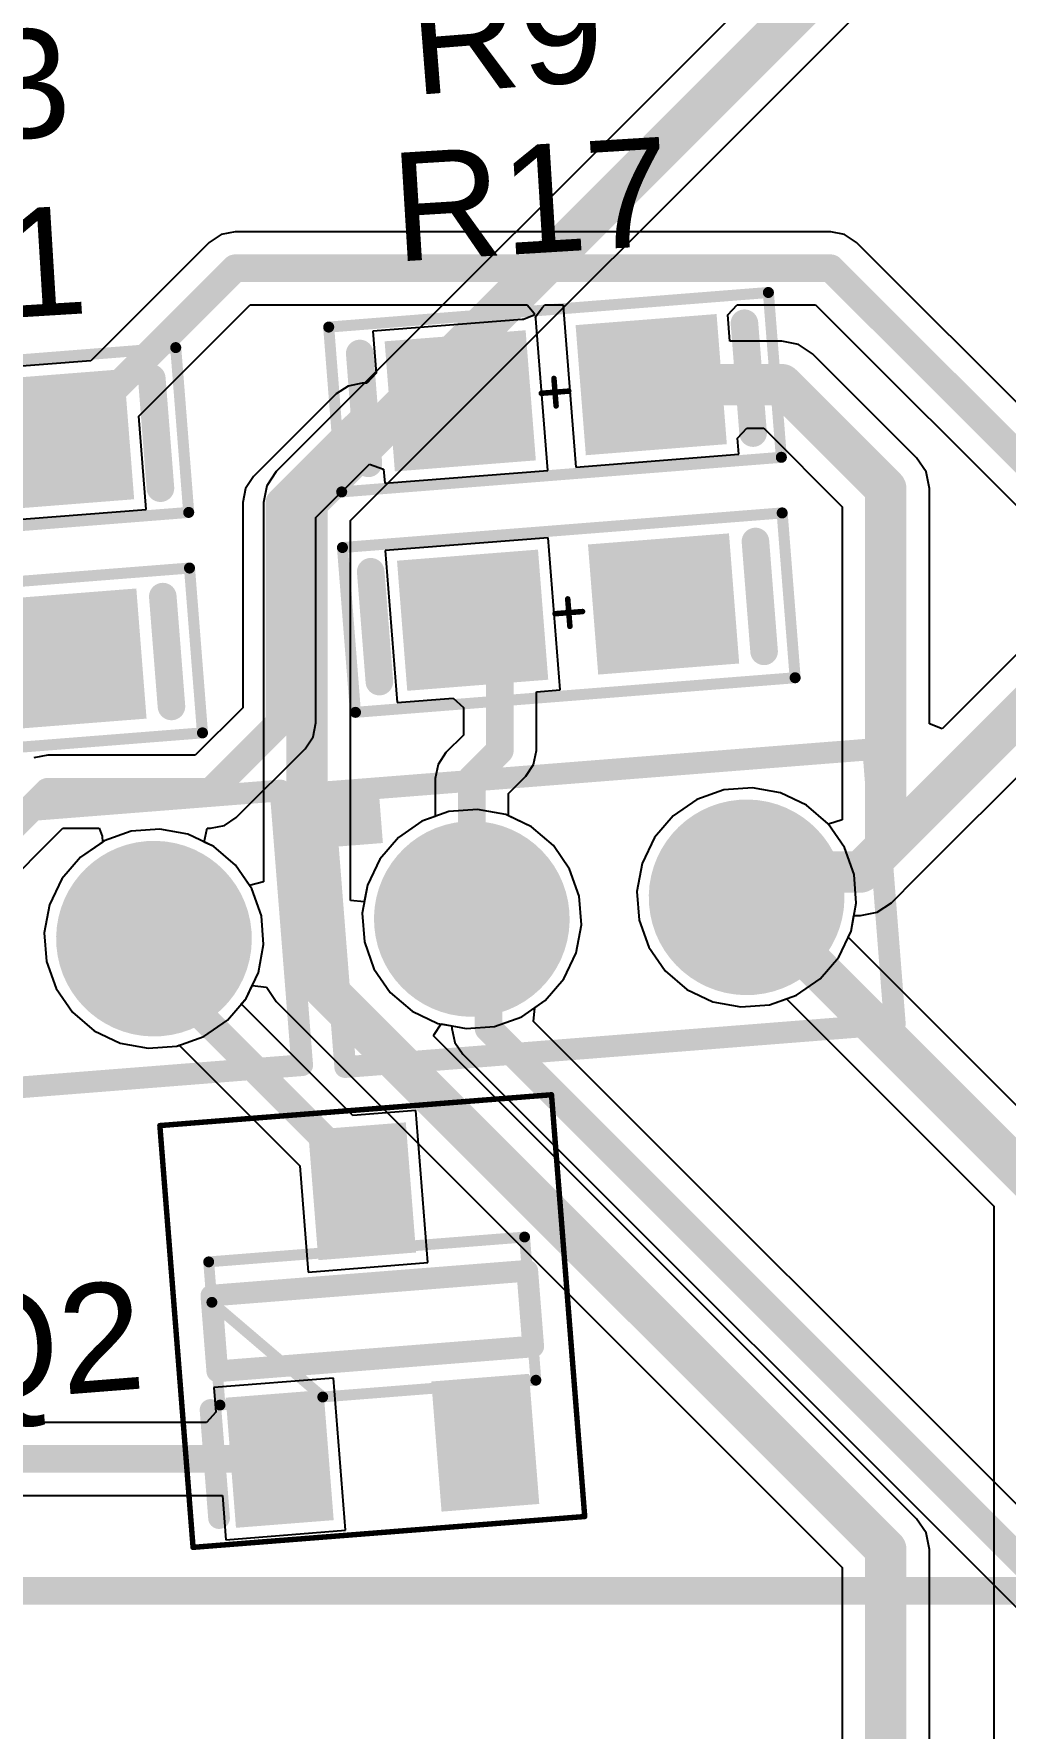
# Model space of a CAD drawing. Header units: millimetres. Extents: x -1.58 to 1.58, y -1.38 to 3.35.
# Drawn here: x -1.289 to -0.937, y 2.095 to 2.71 of the extents above; entities that cross this region are included whole.
import ezdxf

# ---------------------------------------------------------------- set-up
doc = ezdxf.new("R2010")
doc.units = ezdxf.units.MM
doc.header["$MEASUREMENT"] = 0
for name, color, linetype in [('BottomLayer', 5, 'Continuous'), ('BottomSolder', 6, 'Continuous'), ('Mechanical1', 6, 'Continuous'), ('Mechanical13', 56, 'Continuous'), ('Mechanical15', 56, 'Continuous'), ('MultiLayer', 9, 'Continuous'), ('PadHoleLayer', 156, 'Continuous'), ('TopLayer', 1, 'Continuous'), ('TopOverlay', 2, 'Continuous'), ('TopPaste', 8, 'Continuous'), ('TopSolder', 216, 'Continuous')]:
    doc.layers.add(name, color=color, linetype=linetype)
doc.styles.add('Arial', font='arial.ttf', dxfattribs={"height": 0.2})

# ---------------------------------------------------------------- blocks, each defined once
blk = doc.blocks.new('ST_1KL3A_16')
at = {"layer": 'BottomLayer'}
h = blk.add_hatch(color=5, dxfattribs=at)
edge = h.paths.add_edge_path()
edge.add_arc((-0.1000011, -1.48e-05), 0.031496, 0, 360)
h = blk.add_hatch(color=5, dxfattribs=at)
edge = h.paths.add_edge_path()
edge.add_arc((0, 0), 0.031496, 0, 360)
at = {"layer": 'BottomSolder'}
h = blk.add_hatch(color=6, dxfattribs=at)
edge = h.paths.add_edge_path()
edge.add_arc((-0.1000011, -1.48e-05), 0.035496, 0, 360)
h = blk.add_hatch(color=6, dxfattribs=at)
edge = h.paths.add_edge_path()
edge.add_arc((0, 0), 0.035496, 0, 360)
at = {"layer": 'MultiLayer'}
h = blk.add_hatch(color=9, dxfattribs=at)
edge = h.paths.add_edge_path()
edge.add_arc((-0.1000011, -1.48e-05), 0.031496, 0, 360)
h = blk.add_hatch(color=9, dxfattribs=at)
edge = h.paths.add_edge_path()
edge.add_arc((0, 0), 0.031496, 0, 360)
at = {"layer": 'PadHoleLayer'}
h = blk.add_hatch(color=156, dxfattribs=at)
edge = h.paths.add_edge_path()
edge.add_arc((-0.1000011, -1.48e-05), 0.019685, 0, 360)
h = blk.add_hatch(color=156, dxfattribs=at)
edge = h.paths.add_edge_path()
edge.add_arc((0, 0), 0.019685, 0, 360)
at = {"layer": 'TopLayer'}
h = blk.add_hatch(color=1, dxfattribs=at)
edge = h.paths.add_edge_path()
edge.add_arc((-0.1000011, -1.48e-05), 0.031496, 0, 360)
h = blk.add_hatch(color=1, dxfattribs=at)
edge = h.paths.add_edge_path()
edge.add_arc((0, 0), 0.031496, 0, 360)
at = {"layer": 'TopOverlay'}
blk.add_hatch(color=2, dxfattribs=at).paths.add_polyline_path([(-0.15, 0.0300001), (-0.13, 0.0300001), (-0.13, 0.0500001), (-0.15, 0.0500001)])
at = {"layer": 'TopSolder'}
h = blk.add_hatch(color=216, dxfattribs=at)
edge = h.paths.add_edge_path()
edge.add_arc((-0.1000011, -1.48e-05), 0.035496, 0, 360)
h = blk.add_hatch(color=216, dxfattribs=at)
edge = h.paths.add_edge_path()
edge.add_arc((0, 0), 0.035496, 0, 360)
at = {"layer": 'TopOverlay', "const_width": 0.007874}
for points in [[(-0.1499999, 0.05), (-0.1500001, -0.0500001)], [(-0.1499999, 0.05), (0.05, 0.05)], [(0.05, 0.05), (0.05, -0.05)], [(-0.1500001, -0.0500001), (0.05, -0.05)]]:
    blk.add_lwpolyline(points, dxfattribs=at)
at = {"layer": 'TopOverlay', "const_width": 0.003937}
for points in [[(-0.1519684, 0.05, 1), (-0.1480314, 0.05, 1)], [(-0.1519684, 0.05, 1), (-0.1480314, 0.05, 1)], [(0.0480315, 0.05, 1), (0.0519685, 0.05, 1)], [(0.0480315, 0.05, 1), (0.0519685, 0.05, 1)], [(-0.1519686, -0.0500001, 1), (-0.1480316, -0.0500001, 1)], [(-0.1519686, -0.0500001, 1), (-0.1480316, -0.0500001, 1)], [(0.0480315, -0.05, 1), (0.0519685, -0.05, 1)], [(0.0480315, -0.05, 1), (0.0519685, -0.05, 1)]]:
    blk.add_lwpolyline(points, format="xyb", close=True, dxfattribs=at)
blk = doc.blocks.new('RESISTOR_0603_37')
at = {"layer": 'TopLayer'}
for points in [[(-0.05618115, -0.02011805), (-0.05618115, 0.01925205), (-0.01287405, 0.01925205), (-0.01287405, -0.02011805)], [(0.01334645, -0.01968505), (0.01334645, 0.01968505), (0.05665355, 0.01968505), (0.05665355, -0.01968505)]]:
    blk.add_hatch(color=1, dxfattribs=at).paths.add_polyline_path(points)
at = {"layer": 'TopPaste'}
for points in [[(-0.05618115, -0.02011805), (-0.05618115, 0.01925205), (-0.01287405, 0.01925205), (-0.01287405, -0.02011805)], [(0.01334645, -0.01968505), (0.01334645, 0.01968505), (0.05665355, 0.01968505), (0.05665355, -0.01968505)]]:
    blk.add_hatch(color=8, dxfattribs=at).paths.add_polyline_path(points)
at = {"layer": 'TopSolder'}
for points in [[(-0.06018115, -0.02411805), (-0.06018115, 0.02325205), (-0.00887405, 0.02325205), (-0.00887405, -0.02411805)], [(0.00934645, -0.02368505), (0.00934645, 0.02368505), (0.06065355, 0.02368505), (0.06065355, -0.02368505)]]:
    blk.add_hatch(color=216, dxfattribs=at).paths.add_polyline_path(points)
at = {"layer": 'Mechanical15', "const_width": 0.004}
for points in [[(-0.08, -0.03), (-0.08, 0.03)], [(0.08, 0.03), (-0.08, 0.03)], [(0.08, -0.03), (0.08, 0.03)], [(0.08, -0.03), (-0.08, -0.03)]]:
    blk.add_lwpolyline(points, dxfattribs=at)
at = {"layer": 'Mechanical15', "const_width": 0.002}
for points in [[(-0.081, 0.03, 1), (-0.079, 0.03, 1)], [(-0.081, 0.03, 1), (-0.079, 0.03, 1)], [(0.079, 0.03, 1), (0.081, 0.03, 1)], [(0.079, 0.03, 1), (0.081, 0.03, 1)], [(-0.081, -0.03, 1), (-0.079, -0.03, 1)], [(-0.081, -0.03, 1), (-0.079, -0.03, 1)], [(0.079, -0.03, 1), (0.081, -0.03, 1)], [(0.079, -0.03, 1), (0.081, -0.03, 1)]]:
    blk.add_lwpolyline(points, format="xyb", close=True, dxfattribs=at)
at = {"layer": 'TopOverlay'}
for points, const_width in [([(-0.0695276, -0.0204331), (-0.0695276, 0.0195669)], 0.01), ([(0.0704724, -0.0204331), (0.0704724, 0.0195669)], 0.01), ([(0.005, 0), (-0.005, 0)], 0.002), ([(0, -0.005), (0, 0.005)], 0.002)]:
    blk.add_lwpolyline(points, dxfattribs=dict(at, const_width=const_width))
for points, const_width in [([(-0.0720276, 0.0195669, 1), (-0.0670276, 0.0195669, 1)], 0.005), ([(0.0679724, 0.0195669, 1), (0.0729724, 0.0195669, 1)], 0.005), ([(-0.0055, 0, 1), (-0.0045, 0, 1)], 0.001), ([(-0.0005, 0.005, 1), (0.0005, 0.005, 1)], 0.001), ([(0.0045, 0, 1), (0.0055, 0, 1)], 0.001), ([(-0.0005, -0.005, 1), (0.0005, -0.005, 1)], 0.001), ([(-0.0720276, -0.0204331, 1), (-0.0670276, -0.0204331, 1)], 0.005), ([(0.0679724, -0.0204331, 1), (0.0729724, -0.0204331, 1)], 0.005)]:
    blk.add_lwpolyline(points, format="xyb", close=True, dxfattribs=dict(at, const_width=const_width))
blk = doc.blocks.new('RESISTOR_0603_41')
at = {"layer": 'TopLayer'}
for points in [[(-0.05618125, -0.02011815), (-0.05618125, 0.01925195), (-0.01287415, 0.01925195), (-0.01287415, -0.02011815)], [(0.01334635, -0.01968495), (0.01334635, 0.01968515), (0.05665345, 0.01968515), (0.05665345, -0.01968495)]]:
    blk.add_hatch(color=1, dxfattribs=at).paths.add_polyline_path(points)
at = {"layer": 'TopPaste'}
for points in [[(-0.05618125, -0.02011815), (-0.05618125, 0.01925195), (-0.01287415, 0.01925195), (-0.01287415, -0.02011815)], [(0.01334635, -0.01968495), (0.01334635, 0.01968515), (0.05665345, 0.01968515), (0.05665345, -0.01968495)]]:
    blk.add_hatch(color=8, dxfattribs=at).paths.add_polyline_path(points)
at = {"layer": 'TopSolder'}
for points in [[(-0.06018125, -0.02411815), (-0.06018125, 0.02325195), (-0.00887415, 0.02325195), (-0.00887415, -0.02411815)], [(0.00934635, -0.02368495), (0.00934635, 0.02368515), (0.06065345, 0.02368515), (0.06065345, -0.02368495)]]:
    blk.add_hatch(color=216, dxfattribs=at).paths.add_polyline_path(points)
at = {"layer": 'Mechanical15', "const_width": 0.004}
for points in [[(-0.08, -0.0299999), (-0.0800001, 0.0300001)], [(0.08, 0.0299999), (-0.0800001, 0.0300001)], [(0.0800001, -0.0300001), (0.08, 0.0299999)], [(0.0800001, -0.0300001), (-0.08, -0.0299999)]]:
    blk.add_lwpolyline(points, dxfattribs=at)
at = {"layer": 'Mechanical15', "const_width": 0.002}
for points in [[(-0.0810001, 0.0300001, 1), (-0.0790001, 0.0300001, 1)], [(-0.0810001, 0.0300001, 1), (-0.0790001, 0.0300001, 1)], [(0.079, 0.0299999, 1), (0.081, 0.0299999, 1)], [(0.079, 0.0299999, 1), (0.081, 0.0299999, 1)], [(-0.081, -0.0299999, 1), (-0.079, -0.0299999, 1)], [(-0.081, -0.0299999, 1), (-0.079, -0.0299999, 1)], [(0.0790001, -0.0300001, 1), (0.0810001, -0.0300001, 1)], [(0.0790001, -0.0300001, 1), (0.0810001, -0.0300001, 1)]]:
    blk.add_lwpolyline(points, format="xyb", close=True, dxfattribs=at)
at = {"layer": 'TopOverlay'}
for points, const_width in [([(-0.0695275, -0.0204331), (-0.0695276, 0.0195668)], 0.01), ([(0.0704724, -0.0204331), (0.0704724, 0.0195669)], 0.01), ([(0.005, 0), (-0.005, 0)], 0.002), ([(0, -0.005), (0, 0.005)], 0.002)]:
    blk.add_lwpolyline(points, dxfattribs=dict(at, const_width=const_width))
for points, const_width in [([(-0.0720276, 0.0195668, 1), (-0.0670276, 0.0195668, 1)], 0.005), ([(0.0679724, 0.0195669, 1), (0.0729724, 0.0195669, 1)], 0.005), ([(-0.0055, 0, 1), (-0.0045, 0, 1)], 0.001), ([(-0.0005, 0.005, 1), (0.0005, 0.005, 1)], 0.001), ([(0.0045, 0, 1), (0.0055, 0, 1)], 0.001), ([(-0.0005, -0.005, 1), (0.0005, -0.005, 1)], 0.001), ([(-0.0720275, -0.0204331, 1), (-0.0670275, -0.0204331, 1)], 0.005), ([(0.0679724, -0.0204331, 1), (0.0729724, -0.0204331, 1)], 0.005)]:
    blk.add_lwpolyline(points, format="xyb", close=True, dxfattribs=dict(at, const_width=const_width))
blk = doc.blocks.new('RESISTOR_0603_45')
at = {"layer": 'TopLayer'}
for points in [[(-0.05618115, -0.02011805), (-0.05618115, 0.01925205), (-0.01287405, 0.01925205), (-0.01287405, -0.02011805)], [(0.01334645, -0.01968505), (0.01334645, 0.01968505), (0.05665355, 0.01968505), (0.05665355, -0.01968505)]]:
    blk.add_hatch(color=1, dxfattribs=at).paths.add_polyline_path(points)
at = {"layer": 'TopPaste'}
for points in [[(-0.05618115, -0.02011805), (-0.05618115, 0.01925205), (-0.01287405, 0.01925205), (-0.01287405, -0.02011805)], [(0.01334645, -0.01968505), (0.01334645, 0.01968505), (0.05665355, 0.01968505), (0.05665355, -0.01968505)]]:
    blk.add_hatch(color=8, dxfattribs=at).paths.add_polyline_path(points)
at = {"layer": 'TopSolder'}
for points in [[(-0.06018115, -0.02411805), (-0.06018115, 0.02325205), (-0.00887405, 0.02325205), (-0.00887405, -0.02411805)], [(0.00934645, -0.02368505), (0.00934645, 0.02368505), (0.06065355, 0.02368505), (0.06065355, -0.02368505)]]:
    blk.add_hatch(color=216, dxfattribs=at).paths.add_polyline_path(points)
at = {"layer": 'Mechanical15', "const_width": 0.004}
for points in [[(-0.08, 0.03), (-0.08, -0.03)], [(-0.08, 0.03), (0.08, 0.03)], [(0.08, 0.03), (0.08, -0.03)], [(-0.08, -0.03), (0.08, -0.03)]]:
    blk.add_lwpolyline(points, dxfattribs=at)
at = {"layer": 'Mechanical15', "const_width": 0.002}
for points in [[(-0.081, 0.03, 1), (-0.079, 0.03, 1)], [(-0.081, 0.03, 1), (-0.079, 0.03, 1)], [(0.079, 0.03, 1), (0.081, 0.03, 1)], [(0.079, 0.03, 1), (0.081, 0.03, 1)], [(-0.081, -0.03, 1), (-0.079, -0.03, 1)], [(-0.081, -0.03, 1), (-0.079, -0.03, 1)], [(0.079, -0.03, 1), (0.081, -0.03, 1)], [(0.079, -0.03, 1), (0.081, -0.03, 1)]]:
    blk.add_lwpolyline(points, format="xyb", close=True, dxfattribs=at)
at = {"layer": 'TopOverlay'}
for points, const_width in [([(-0.0695276, 0.0195669), (-0.0695276, -0.0204331)], 0.01), ([(0.0704724, 0.0195669), (0.0704724, -0.0204331)], 0.01), ([(-0.005, 0), (0.005, 0)], 0.002), ([(0, 0.005), (0, -0.005)], 0.002)]:
    blk.add_lwpolyline(points, dxfattribs=dict(at, const_width=const_width))
for points, const_width in [([(-0.0720276, 0.0195669, 1), (-0.0670276, 0.0195669, 1)], 0.005), ([(0.0679724, 0.0195669, 1), (0.0729724, 0.0195669, 1)], 0.005), ([(-0.0055, 0, 1), (-0.0045, 0, 1)], 0.001), ([(-0.0005, 0.005, 1), (0.0005, 0.005, 1)], 0.001), ([(0.0045, 0, 1), (0.0055, 0, 1)], 0.001), ([(-0.0005, -0.005, 1), (0.0005, -0.005, 1)], 0.001), ([(-0.0720276, -0.0204331, 1), (-0.0670276, -0.0204331, 1)], 0.005), ([(0.0679724, -0.0204331, 1), (0.0729724, -0.0204331, 1)], 0.005)]:
    blk.add_lwpolyline(points, format="xyb", close=True, dxfattribs=dict(at, const_width=const_width))
blk = doc.blocks.new('RESISTOR_0603_49')
at = {"layer": 'TopLayer'}
for points in [[(-0.05618115, -0.02011815), (-0.05618115, 0.01925195), (-0.01287405, 0.01925195), (-0.01287405, -0.02011815)], [(0.01334645, -0.01968505), (0.01334645, 0.01968505), (0.05665355, 0.01968505), (0.05665355, -0.01968505)]]:
    blk.add_hatch(color=1, dxfattribs=at).paths.add_polyline_path(points)
at = {"layer": 'TopPaste'}
for points in [[(-0.05618115, -0.02011815), (-0.05618115, 0.01925195), (-0.01287405, 0.01925195), (-0.01287405, -0.02011815)], [(0.01334645, -0.01968505), (0.01334645, 0.01968505), (0.05665355, 0.01968505), (0.05665355, -0.01968505)]]:
    blk.add_hatch(color=8, dxfattribs=at).paths.add_polyline_path(points)
at = {"layer": 'TopSolder'}
for points in [[(-0.06018115, -0.02411815), (-0.06018115, 0.02325195), (-0.00887405, 0.02325195), (-0.00887405, -0.02411815)], [(0.00934645, -0.02368505), (0.00934645, 0.02368505), (0.06065355, 0.02368505), (0.06065355, -0.02368505)]]:
    blk.add_hatch(color=216, dxfattribs=at).paths.add_polyline_path(points)
at = {"layer": 'Mechanical15', "const_width": 0.004}
for points in [[(-0.08, 0.03), (-0.08, -0.03)], [(-0.08, 0.03), (0.08, 0.03)], [(0.08, 0.03), (0.08, -0.03)], [(-0.08, -0.03), (0.08, -0.03)]]:
    blk.add_lwpolyline(points, dxfattribs=at)
at = {"layer": 'Mechanical15', "const_width": 0.002}
for points in [[(-0.081, 0.03, 1), (-0.079, 0.03, 1)], [(-0.081, 0.03, 1), (-0.079, 0.03, 1)], [(0.079, 0.03, 1), (0.081, 0.03, 1)], [(0.079, 0.03, 1), (0.081, 0.03, 1)], [(-0.081, -0.03, 1), (-0.079, -0.03, 1)], [(-0.081, -0.03, 1), (-0.079, -0.03, 1)], [(0.079, -0.03, 1), (0.081, -0.03, 1)], [(0.079, -0.03, 1), (0.081, -0.03, 1)]]:
    blk.add_lwpolyline(points, format="xyb", close=True, dxfattribs=at)
at = {"layer": 'TopOverlay'}
for points, const_width in [([(-0.0695276, 0.0195669), (-0.0695276, -0.0204331)], 0.01), ([(0.0704724, 0.0195669), (0.0704724, -0.0204331)], 0.01), ([(-0.005, 0), (0.005, 0)], 0.002), ([(0, 0.005), (0, -0.005)], 0.002)]:
    blk.add_lwpolyline(points, dxfattribs=dict(at, const_width=const_width))
for points, const_width in [([(-0.0720276, 0.0195669, 1), (-0.0670276, 0.0195669, 1)], 0.005), ([(0.0679724, 0.0195669, 1), (0.0729724, 0.0195669, 1)], 0.005), ([(-0.0055, 0, 1), (-0.0045, 0, 1)], 0.001), ([(-0.0005, 0.005, 1), (0.0005, 0.005, 1)], 0.001), ([(0.0045, 0, 1), (0.0055, 0, 1)], 0.001), ([(-0.0005, -0.005, 1), (0.0005, -0.005, 1)], 0.001), ([(-0.0720276, -0.0204331, 1), (-0.0670276, -0.0204331, 1)], 0.005), ([(0.0679724, -0.0204331, 1), (0.0729724, -0.0204331, 1)], 0.005)]:
    blk.add_lwpolyline(points, format="xyb", close=True, dxfattribs=dict(at, const_width=const_width))
blk = doc.blocks.new('SOT95P240X120_3N_63')
at = {"layer": 'TopLayer'}
for points in [[(-0.06692915, 0.05118115), (-0.02755905, 0.05118115), (-0.02755905, 0.02362205), (-0.06692915, 0.02362205)], [(0.02755905, 0.01377955), (0.06692915, 0.01377955), (0.06692915, -0.01377955), (0.02755905, -0.01377955)], [(-0.06692915, -0.02362205), (-0.02755905, -0.02362205), (-0.02755905, -0.05118115), (-0.06692915, -0.05118115)]]:
    blk.add_hatch(color=1, dxfattribs=at).paths.add_polyline_path(points)
at = {"layer": 'TopPaste'}
for points in [[(-0.06692915, 0.05118115), (-0.02755905, 0.05118115), (-0.02755905, 0.02362205), (-0.06692915, 0.02362205)], [(0.02755905, 0.01377955), (0.06692915, 0.01377955), (0.06692915, -0.01377955), (0.02755905, -0.01377955)], [(-0.06692915, -0.02362205), (-0.02755905, -0.02362205), (-0.02755905, -0.05118115), (-0.06692915, -0.05118115)]]:
    blk.add_hatch(color=8, dxfattribs=at).paths.add_polyline_path(points)
at = {"layer": 'TopSolder'}
for points in [[(-0.07092915, 0.05518115), (-0.02355905, 0.05518115), (-0.02355905, 0.01962205), (-0.07092915, 0.01962205)], [(0.02355905, 0.01777955), (0.07092915, 0.01777955), (0.07092915, -0.01777955), (0.02355905, -0.01777955)], [(-0.07092915, -0.01962205), (-0.02355905, -0.01962205), (-0.02355905, -0.05518115), (-0.07092915, -0.05518115)]]:
    blk.add_hatch(color=216, dxfattribs=at).paths.add_polyline_path(points)
at = {"layer": 'Mechanical13', "const_width": 0.003937}
for points in [[(-0.0260631, 0.0574803), (-0.026063, -0.0574803)], [(0.026063, 0.0574803), (-0.0260631, 0.0574803)], [(0.0113386, 0.0574803), (-0.026063, 0.0200787)], [(0.026063, 0.0574803), (0.0260631, -0.0574803)], [(0.0260631, -0.0574803), (-0.026063, -0.0574803)]]:
    blk.add_lwpolyline(points, dxfattribs=at)
at = {"layer": 'Mechanical13', "const_width": 0.0019685}
for points in [[(-0.0270473, 0.0574803, 1), (-0.0250789, 0.0574803, 1)], [(-0.0270473, 0.0574803, 1), (-0.0250789, 0.0574803, 1)], [(0.0103544, 0.0574803, 1), (0.0123228, 0.0574803, 1)], [(0.0250788, 0.0574803, 1), (0.0270472, 0.0574803, 1)], [(0.0250788, 0.0574803, 1), (0.0270472, 0.0574803, 1)], [(-0.0270472, 0.0200787, 1), (-0.0250788, 0.0200787, 1)], [(-0.0270472, -0.0574803, 1), (-0.0250788, -0.0574803, 1)], [(-0.0270472, -0.0574803, 1), (-0.0250788, -0.0574803, 1)], [(0.0250789, -0.0574803, 1), (0.0270473, -0.0574803, 1)], [(0.0250789, -0.0574803, 1), (0.0270473, -0.0574803, 1)]]:
    blk.add_lwpolyline(points, format="xyb", close=True, dxfattribs=at)
at = {"layer": 'Mechanical15', "const_width": 0.0019685}
for points in [[(-0.0767717, 0.0712598), (-0.0767717, -0.0712598)], [(0.0767717, 0.0712598), (-0.0767717, 0.0712598)], [(0.0767717, 0.0712598), (0.0767717, -0.0712598)], [(0.0767717, -0.0712598), (-0.0767717, -0.0712598)]]:
    blk.add_lwpolyline(points, dxfattribs=at)
at = {"layer": 'Mechanical15', "const_width": 0.0009842}
for points in [[(-0.0772638, 0.0712598, 1), (-0.0762796, 0.0712598, 1)], [(-0.0772638, 0.0712598, 1), (-0.0762796, 0.0712598, 1)], [(0.0762796, 0.0712598, 1), (0.0772638, 0.0712598, 1)], [(0.0762796, 0.0712598, 1), (0.0772638, 0.0712598, 1)], [(-0.0772638, -0.0712598, 1), (-0.0762796, -0.0712598, 1)], [(-0.0772638, -0.0712598, 1), (-0.0762796, -0.0712598, 1)], [(0.0762796, -0.0712598, 1), (0.0772638, -0.0712598, 1)], [(0.0762796, -0.0712598, 1), (0.0772638, -0.0712598, 1)]]:
    blk.add_lwpolyline(points, format="xyb", close=True, dxfattribs=at)
at = {"layer": 'TopOverlay', "const_width": 0.007874}
for points in [[(-0.0275591, 0.0610236), (-0.0669291, 0.0610236)], [(-0.0137795, 0.0574803), (-0.0137795, -0.0574803)], [(0.0137795, 0.0574803), (-0.0137795, 0.0574803)], [(0.0137795, 0.0574803), (0.0137795, -0.0574803)], [(0.0137795, -0.0574803), (-0.0137795, -0.0574803)]]:
    blk.add_lwpolyline(points, dxfattribs=at)
at = {"layer": 'TopOverlay', "const_width": 0.003937}
for points in [[(-0.0688976, 0.0610236, 1), (-0.0649606, 0.0610236, 1)], [(-0.0295276, 0.0610236, 1), (-0.0255906, 0.0610236, 1)], [(-0.015748, 0.0574803, 1), (-0.011811, 0.0574803, 1)], [(-0.015748, 0.0574803, 1), (-0.011811, 0.0574803, 1)], [(0.011811, 0.0574803, 1), (0.015748, 0.0574803, 1)], [(0.011811, 0.0574803, 1), (0.015748, 0.0574803, 1)], [(-0.015748, -0.0574803, 1), (-0.011811, -0.0574803, 1)], [(-0.015748, -0.0574803, 1), (-0.011811, -0.0574803, 1)], [(0.011811, -0.0574803, 1), (0.015748, -0.0574803, 1)], [(0.011811, -0.0574803, 1), (0.015748, -0.0574803, 1)]]:
    blk.add_lwpolyline(points, format="xyb", close=True, dxfattribs=at)
blk = doc.blocks.new('SFH_4550_79')
at = {"layer": 'BottomLayer'}
h = blk.add_hatch(color=5, dxfattribs=at)
edge = h.paths.add_edge_path()
edge.add_arc((-0.1, 0), 0.031496, 0, 360)
h = blk.add_hatch(color=5, dxfattribs=at)
edge = h.paths.add_edge_path()
edge.add_arc((0, 0), 0.031496, 0, 360)
at = {"layer": 'BottomSolder'}
h = blk.add_hatch(color=6, dxfattribs=at)
edge = h.paths.add_edge_path()
edge.add_arc((-0.1, 0), 0.035496, 0, 360)
h = blk.add_hatch(color=6, dxfattribs=at)
edge = h.paths.add_edge_path()
edge.add_arc((0, 0), 0.035496, 0, 360)
at = {"layer": 'MultiLayer'}
h = blk.add_hatch(color=9, dxfattribs=at)
edge = h.paths.add_edge_path()
edge.add_arc((-0.1, 0), 0.031496, 0, 360)
h = blk.add_hatch(color=9, dxfattribs=at)
edge = h.paths.add_edge_path()
edge.add_arc((0, 0), 0.031496, 0, 360)
at = {"layer": 'PadHoleLayer'}
h = blk.add_hatch(color=156, dxfattribs=at)
edge = h.paths.add_edge_path()
edge.add_arc((-0.1, 0), 0.019685, 0, 360)
h = blk.add_hatch(color=156, dxfattribs=at)
edge = h.paths.add_edge_path()
edge.add_arc((0, 0), 0.019685, 0, 360)
at = {"layer": 'TopLayer'}
h = blk.add_hatch(color=1, dxfattribs=at)
edge = h.paths.add_edge_path()
edge.add_arc((-0.1, 0), 0.031496, 0, 360)
h = blk.add_hatch(color=1, dxfattribs=at)
edge = h.paths.add_edge_path()
edge.add_arc((0, 0), 0.031496, 0, 360)
at = {"layer": 'TopOverlay'}
blk.add_hatch(color=2, dxfattribs=at).paths.add_polyline_path([(-0.15, 0.0300001), (-0.13, 0.0300001), (-0.13, 0.0500001), (-0.15, 0.0500001)])
at = {"layer": 'TopSolder'}
h = blk.add_hatch(color=216, dxfattribs=at)
edge = h.paths.add_edge_path()
edge.add_arc((-0.1, 0), 0.035496, 0, 360)
h = blk.add_hatch(color=216, dxfattribs=at)
edge = h.paths.add_edge_path()
edge.add_arc((0, 0), 0.035496, 0, 360)
at = {"layer": 'TopOverlay', "const_width": 0.007874}
for points in [[(-0.1499999, 0.05), (-0.1500001, -0.0500001)], [(-0.1499999, 0.05), (0.05, 0.05)], [(0.05, 0.05), (0.05, -0.05)], [(-0.1500001, -0.0500001), (0.05, -0.05)]]:
    blk.add_lwpolyline(points, dxfattribs=at)
at = {"layer": 'TopOverlay', "const_width": 0.003937}
for points in [[(-0.1519684, 0.05, 1), (-0.1480314, 0.05, 1)], [(-0.1519684, 0.05, 1), (-0.1480314, 0.05, 1)], [(0.0480315, 0.05, 1), (0.0519685, 0.05, 1)], [(0.0480315, 0.05, 1), (0.0519685, 0.05, 1)], [(-0.1519686, -0.0500001, 1), (-0.1480316, -0.0500001, 1)], [(-0.1519686, -0.0500001, 1), (-0.1480316, -0.0500001, 1)], [(0.0480315, -0.05, 1), (0.0519685, -0.05, 1)], [(0.0480315, -0.05, 1), (0.0519685, -0.05, 1)]]:
    blk.add_lwpolyline(points, format="xyb", close=True, dxfattribs=at)

msp = doc.modelspace()

# ---------------------------------------------------------------- linework, layer by layer
at = {"layer": 'BottomLayer'}
for p, q in [((-1.0058037, 2.7465461), (-1.2011749, 2.5511749)), ((-1.1741963, 2.5334539), (-0.9788251, 2.7288251)), ((-1.2046007, 2.5460478), (-1.2058037, 2.54)), ((-1.2011749, 2.5511749), (-1.2046007, 2.5460478)), ((-1.2058037, 2.54), (-1.2058037, 2.4022527)), ((-1.1741963, 2.3955178), (-1.1741963, 2.5334539)), ((-1.0387749, 2.435646), (-1.0485779, 2.4321745)), ((-1.0284075, 2.4364619), (-1.0387749, 2.435646)), ((-1.0181821, 2.4345667), (-1.0284075, 2.4364619)), ((-1.0485779, 2.4321745), (-1.0571484, 2.4262843)), ((-1.0087957, 2.4300897), (-1.0181821, 2.4345667)), ((-1.0008878, 2.4233357), (-1.0087957, 2.4300897)), ((-1.1482696, 2.4243137), (-1.1568401, 2.4184235)), ((-1.1384666, 2.4277852), (-1.1482696, 2.4243137)), ((-1.1280992, 2.4286011), (-1.1384666, 2.4277852)), ((-1.1178738, 2.4267059), (-1.1280992, 2.4286011)), ((-1.1084874, 2.4222289), (-1.1178738, 2.4267059)), ((-1.0571484, 2.4262843), (-1.0639024, 2.4183764)), ((-0.9949976, 2.4147652), (-1.0008878, 2.4233357)), ((-1.2635779, 2.4171745), (-1.2721484, 2.4112843)), ((-1.2537749, 2.420646), (-1.2635779, 2.4171745)), ((-1.2434075, 2.4214619), (-1.2537749, 2.420646)), ((-1.2331821, 2.4195667), (-1.2434075, 2.4214619)), ((-1.2237957, 2.4150897), (-1.2331821, 2.4195667)), ((-1.1568401, 2.4184235), (-1.1635941, 2.4105156)), ((-1.1005795, 2.4154749), (-1.1084874, 2.4222289)), ((-1.0639024, 2.4183764), (-1.0683794, 2.40899)), ((-1.2721484, 2.4112843), (-1.2789024, 2.4033764)), ((-1.2158878, 2.4083357), (-1.2237957, 2.4150897)), ((-1.1635941, 2.4105156), (-1.1680711, 2.4011292)), ((-1.0946893, 2.4069044), (-1.1005795, 2.4154749)), ((-0.9915261, 2.4049622), (-0.9949976, 2.4147652)), ((-1.2108037, 2.4009382), (-1.2158878, 2.4083357)), ((-1.0912178, 2.3971014), (-1.0946893, 2.4069044)), ((-1.0683794, 2.40899), (-1.0702746, 2.3987646)), ((-0.9907102, 2.3945948), (-0.9915261, 2.4049622)), ((-1.2789024, 2.4033764), (-1.2833794, 2.39399)), ((-1.2058037, 2.4022527), (-1.2108037, 2.4009382)), ((-1.1680711, 2.4011292), (-1.1691963, 2.3950583)), ((-1.0702746, 2.3987646), (-1.0694587, 2.3883972)), ((-1.2833794, 2.39399), (-1.2852746, 2.3837646)), ((-1.1691963, 2.3950583), (-1.1741963, 2.3955178)), ((-1.0904019, 2.386734), (-1.0912178, 2.3971014)), ((-0.9926054, 2.3843694), (-0.9907102, 2.3945948)), ((-1.0922971, 2.3765086), (-1.0904019, 2.386734)), ((-1.0694587, 2.3883972), (-1.0659872, 2.3785942)), ((-1.2852746, 2.3837646), (-1.2844587, 2.3733972)), ((-0.9936475, 2.3821846), (-0.9926054, 2.3843694)), ((-0.9250001, 2.3135372), (-0.9936475, 2.3821846)), ((-1.0967741, 2.3671222), (-1.0922971, 2.3765086)), ((-1.0659872, 2.3785942), (-1.060097, 2.3700237)), ((-1.2844587, 2.3733972), (-1.2809872, 2.3635942)), ((-1.060097, 2.3700237), (-1.0521891, 2.3632697)), ((-1.2809872, 2.3635942), (-1.275097, 2.3550237)), ((-1.2120824, 2.359983), (-1.2098431, 2.364678)), ((-1.2098431, 2.364678), (-1.2046151, 2.3640245)), ((-1.2046151, 2.3640245), (-1.2046007, 2.3639522)), ((-1.2046007, 2.3639522), (-1.2011749, 2.3588251)), ((-1.1035281, 2.3592143), (-1.0967741, 2.3671222)), ((-1.0521891, 2.3632697), (-1.0428027, 2.3587927)), ((-1.275097, 2.3550237), (-1.2671891, 2.3482697)), ((-1.2188364, 2.3520751), (-1.2120824, 2.359983)), ((-1.2011749, 2.3588251), (-0.9958038, 2.153454)), ((-1.1120986, 2.3533241), (-1.1035281, 2.3592143)), ((-1.0428027, 2.3587927), (-1.0325773, 2.3568975)), ((-1.0325773, 2.3568975), (-1.0222099, 2.3577134)), ((-1.0222099, 2.3577134), (-1.0160554, 2.3598929)), ((-1.0160554, 2.3598929), (-0.9408038, 2.2846413)), ((-1.2274069, 2.3461849), (-1.2188364, 2.3520751)), ((-1.1438516, 2.3469337), (-1.1412872, 2.3507082)), ((-1.1412872, 2.3507082), (-1.132269, 2.3490367)), ((-1.132269, 2.3490367), (-1.1219016, 2.3498526)), ((-1.1219016, 2.3498526), (-1.1120986, 2.3533241)), ((-1.2671891, 2.3482697), (-1.2578027, 2.3437927)), ((-1.2578027, 2.3437927), (-1.2475773, 2.3418975)), ((-1.2475773, 2.3418975), (-1.2372099, 2.3427134)), ((-1.2372099, 2.3427134), (-1.2274069, 2.3461849)), ((-1.1440372, 2.346387), (-1.1438516, 2.3469337)), ((-0.9688252, 2.171175), (-1.1440372, 2.346387)), ((-0.9408038, 2.2846413), (-0.9408038, 1.98)), ((-0.9653994, 2.1660479), (-0.9688252, 2.171175)), ((-0.9641964, 2.1600001), (-0.9653994, 2.1660479)), ((-0.9641963, 0.4372132), (-0.9641964, 2.1600001)), ((-0.9958038, 2.153454), (-0.9958037, 0.4372132))]:
    msp.add_line(p, q, dxfattribs=at)
at = {"layer": 'BottomLayer', "const_width": 0.015}
for points in [[(-1.19, 2.54), (-0.99, 2.74)], [(-1.19, 2.37), (-1.19, 2.54)], [(-1.0304924, 2.3966797), (-0.9250001, 2.2911874)], [(-1.19, 2.37), (-0.9800001, 2.1600001)], [(-0.9800001, 2.1600001), (-0.98, 0.425)]]:
    msp.add_lwpolyline(points, dxfattribs=at)
at = {"layer": 'BottomLayer', "const_width": 0.0075}
for points in [[(-1.19375, 2.54, 1), (-1.18625, 2.54, 1)], [(-1.19375, 2.54, 1), (-1.18625, 2.54, 1)], [(-1.0342424, 2.3966797, 1), (-1.0267424, 2.3966797, 1)], [(-1.19375, 2.37, 1), (-1.18625, 2.37, 1)], [(-1.19375, 2.37, 1), (-1.18625, 2.37, 1)], [(-0.9837501, 2.1600001, 1), (-0.9762501, 2.1600001, 1)], [(-0.9837501, 2.1600001, 1), (-0.9762501, 2.1600001, 1)]]:
    msp.add_lwpolyline(points, format="xyb", close=True, dxfattribs=at)
at = {"layer": 'Mechanical1', "const_width": 0.003937}
msp.add_lwpolyline([(-1.5748031, 2.0413259, -0.1826758136817309), (-1.2303149, 2.952756)], format="xyb", dxfattribs=at)
at = {"layer": 'Mechanical15', "const_width": 0.01}
msp.add_lwpolyline([(-1.575, 2.145), (-0.925, 2.145)], dxfattribs=at)
at = {"layer": 'TopLayer'}
for p, q in [((-1.216046, 2.6382547), (-1.2211184, 2.6372457)), ((-1, 2.6382547), (-1.216046, 2.6382547)), ((-0.9949276, 2.6372457), (-1, 2.6382547)), ((-1.2254185, 2.6343725), (-1.2683489, 2.5914421)), ((-1.2211184, 2.6372457), (-1.2254185, 2.6343725)), ((-0.9906275, 2.6343725), (-0.9949276, 2.6372457)), ((-0.8700097, 2.5137547), (-0.9906275, 2.6343725)), ((-1.2510334, 2.5712676), (-1.2105557, 2.6117453)), ((-1.2105557, 2.6117453), (-1.1101348, 2.6117453)), ((-1.1075531, 2.6079173), (-1.1113996, 2.606439)), ((-1.1101348, 2.6117453), (-1.1075838, 2.6086996)), ((-1.1075838, 2.6086996), (-1.1075531, 2.6079173)), ((-1.1070356, 2.6073966), (-1.1046613, 2.6106775)), ((-1.1069939, 2.6067453), (-1.1070356, 2.6073966)), ((-1.1046613, 2.6106775), (-1.1036595, 2.6117453)), ((-1.1036595, 2.6117453), (-1.0969886, 2.6117453)), ((-1.0969886, 2.6117453), (-1.0968422, 2.6080191)), ((-1.0968422, 2.6080191), (-1.0968421, 2.6080191)), ((-1.0968421, 2.6080191), (-1.0924978, 2.5528199)), ((-1.0373561, 2.6080736), (-1.033962, 2.6117453)), ((-1.0366065, 2.5985498), (-1.0373561, 2.6080736)), ((-1.033962, 2.6117453), (-1.0054903, 2.6117453)), ((-1.0054903, 2.6117453), (-0.8941681, 2.5004231)), ((-1.1119652, 2.6063944), (-1.1661214, 2.6021323)), ((-1.1661214, 2.6021323), (-1.1649247, 2.5869264)), ((-1.1113996, 2.606439), (-1.1119652, 2.6063944)), ((-1.1066258, 2.6020653), (-1.1069939, 2.6067453)), ((-1.1066257, 2.6020648), (-1.1066258, 2.6020653)), ((-1.1066216, 2.6020119), (-1.1066257, 2.6020648)), ((-1.102653, 2.5515861), (-1.1066216, 2.6020119)), ((-1.0177461, 2.5985498), (-1.0366065, 2.5985498)), ((-1.0116983, 2.5973468), (-1.0177461, 2.5985498)), ((-1.0065712, 2.593921), (-1.0116983, 2.5973468)), ((-1.2683489, 2.5914421), (-1.3118421, 2.5880192)), ((-0.9688251, 2.5561749), (-1.0065712, 2.593921)), ((-1.17, 2.5832547), (-1.1750724, 2.5822457)), ((-1.1683187, 2.5832547), (-1.17, 2.5832547)), ((-1.1649247, 2.5869264), (-1.1683187, 2.5832547)), ((-1.1793725, 2.5793725), (-1.2093725, 2.5493725)), ((-1.1750724, 2.5822457), (-1.1793725, 2.5793725)), ((-1.2483737, 2.537473), (-1.2510334, 2.5712676)), ((-1.03383, 2.5632707), (-1.0304359, 2.5669424)), ((-1.0304359, 2.5669424), (-1.0242922, 2.5669424)), ((-1.0242922, 2.5669424), (-0.9958037, 2.5384539)), ((-1.0333737, 2.557473), (-1.03383, 2.5632707)), ((-1.1867453, 2.5345097), (-1.167342, 2.553913)), ((-1.167342, 2.553913), (-1.1621765, 2.5520074)), ((-1.1621765, 2.5520074), (-1.1617771, 2.546933)), ((-1.0924978, 2.5528199), (-1.0333737, 2.557473)), ((-0.9653993, 2.5510478), (-0.9688251, 2.5561749)), ((-1.2093725, 2.5493725), (-1.2122457, 2.5450724)), ((-1.1617771, 2.546933), (-1.102653, 2.5515861)), ((-0.9641963, 2.545), (-0.9653993, 2.5510478)), ((-1.2122457, 2.5450724), (-1.2132547, 2.54)), ((-1.2132547, 2.54), (-1.2132547, 2.4654903)), ((-0.9641963, 2.4596864), (-0.9641963, 2.545)), ((-1.3074978, 2.5328199), (-1.2483737, 2.537473)), ((-1.1867453, 2.46), (-1.1867453, 2.5345097)), ((-0.9958037, 2.5384539), (-0.9958037, 2.4247659)), ((-1.1025021, 2.52718), (-1.1616262, 2.5225269)), ((-1.0981578, 2.4719807), (-1.1025021, 2.52718)), ((-1.1616262, 2.5225269), (-1.1572819, 2.4673276)), ((-0.9261749, 2.4911749), (-0.9595769, 2.4577729)), ((-1.1067453, 2.4713049), (-1.0981578, 2.4719807)), ((-1.1572819, 2.4673276), (-1.1369264, 2.4689296)), ((-1.1369264, 2.4689296), (-1.1332547, 2.4655355)), ((-1.1067453, 2.45), (-1.1067453, 2.4713049)), ((-1.2132547, 2.4654903), (-1.2304903, 2.4482547)), ((-1.1877543, 2.4549276), (-1.1867453, 2.46)), ((-1.1332547, 2.4655355), (-1.1332547, 2.4554903)), ((-0.9688251, 2.4038251), (-0.9084539, 2.4641963)), ((-0.9595769, 2.4577729), (-0.9641963, 2.4596864)), ((-1.1906275, 2.4506275), (-1.1877543, 2.4549276)), ((-1.1332547, 2.4554903), (-1.1395566, 2.4491884)), ((-1.2840179, 2.4482547), (-1.2890902, 2.4472458)), ((-1.2304903, 2.4482547), (-1.2840179, 2.4482547)), ((-1.2156275, 2.4256275), (-1.1906275, 2.4506275)), ((-1.1395566, 2.4491884), (-1.1424298, 2.4448883)), ((-1.1077542, 2.4449277), (-1.1067453, 2.45)), ((-1.1424298, 2.4448883), (-1.1434388, 2.4398159)), ((-1.1106275, 2.4406275), (-1.1077542, 2.4449277)), ((-1.1434388, 2.4398159), (-1.1434388, 2.4260244)), ((-1.1169294, 2.4343256), (-1.1106275, 2.4406275)), ((-1.0387749, 2.435646), (-1.0485779, 2.4321745)), ((-1.0284075, 2.4364619), (-1.0387749, 2.435646)), ((-1.0181821, 2.4345667), (-1.0284075, 2.4364619)), ((-1.1169294, 2.4262555), (-1.1169294, 2.4343256)), ((-1.0485779, 2.4321745), (-1.0571484, 2.4262843)), ((-1.0087957, 2.4300897), (-1.0181821, 2.4345667)), ((-1.0008878, 2.4233357), (-1.0087957, 2.4300897)), ((-1.225, 2.4217453), (-1.2199276, 2.4227543)), ((-1.2199276, 2.4227543), (-1.2156275, 2.4256275)), ((-1.1482696, 2.4243137), (-1.1568401, 2.4184235)), ((-1.1434388, 2.4260244), (-1.1482696, 2.4243137)), ((-1.1084874, 2.4222289), (-1.1169294, 2.4262555)), ((-1.0571484, 2.4262843), (-1.0639024, 2.4183764)), ((-1.0008037, 2.4232134), (-1.0008878, 2.4233357)), ((-0.9958037, 2.4247659), (-1.0008037, 2.4232134)), ((-1.30934, 2.3909329), (-1.2785276, 2.4217453)), ((-1.2785276, 2.4217453), (-1.2654052, 2.4217453)), ((-1.2642025, 2.4167453), (-1.2721484, 2.4112843)), ((-1.2654052, 2.4217453), (-1.2642398, 2.4188302)), ((-1.2642398, 2.4188302), (-1.2642025, 2.4167453)), ((-1.2272667, 2.4167453), (-1.2261354, 2.4217453)), ((-1.2237957, 2.4150897), (-1.2272667, 2.4167453)), ((-1.2261354, 2.4217453), (-1.225, 2.4217453)), ((-1.1568401, 2.4184235), (-1.1635941, 2.4105156)), ((-1.1005795, 2.4154749), (-1.1084874, 2.4222289)), ((-1.0639024, 2.4183764), (-1.0683794, 2.40899)), ((-1.2721484, 2.4112843), (-1.2789024, 2.4033764)), ((-1.2158878, 2.4083357), (-1.2237957, 2.4150897)), ((-1.1635941, 2.4105156), (-1.1680711, 2.4011292)), ((-1.0946893, 2.4069044), (-1.1005795, 2.4154749)), ((-1.2099976, 2.3997652), (-1.2158878, 2.4083357)), ((-1.0912178, 2.3971014), (-1.0946893, 2.4069044)), ((-1.0683794, 2.40899), (-1.0702746, 2.3987646)), ((-1.2789024, 2.4033764), (-1.2833794, 2.39399)), ((-1.2065261, 2.3899622), (-1.2099976, 2.3997652)), ((-1.1680711, 2.4011292), (-1.1699663, 2.3909038)), ((-1.0702746, 2.3987646), (-1.0694587, 2.3883972)), ((-0.9779625, 2.3946877), (-0.9688251, 2.4038251)), ((-1.2833794, 2.39399), (-1.2852746, 2.3837646)), ((-1.0904019, 2.386734), (-1.0912178, 2.3971014)), ((-0.9830896, 2.3912619), (-0.9779625, 2.3946877)), ((-1.2057102, 2.3795948), (-1.2065261, 2.3899622)), ((-1.1699663, 2.3909038), (-1.1691504, 2.3805364)), ((-1.0922971, 2.3765086), (-1.0904019, 2.386734)), ((-1.0694587, 2.3883972), (-1.0659872, 2.3785942)), ((-0.9926054, 2.3843694), (-0.9915509, 2.3900589)), ((-0.9915509, 2.3900589), (-0.9891374, 2.3900589)), ((-0.9891374, 2.3900589), (-0.9830896, 2.3912619)), ((-1.2852746, 2.3837646), (-1.2844587, 2.3733972)), ((-1.2076054, 2.3693694), (-1.2057102, 2.3795948)), ((-1.1691504, 2.3805364), (-1.1656789, 2.3707334)), ((-0.9970824, 2.374983), (-0.9926054, 2.3843694)), ((-1.0967741, 2.3671222), (-1.0922971, 2.3765086)), ((-1.0659872, 2.3785942), (-1.060097, 2.3700237)), ((-1.0038364, 2.3670751), (-0.9970824, 2.374983)), ((-1.2844587, 2.3733972), (-1.2809872, 2.3635942)), ((-1.2120824, 2.359983), (-1.2076054, 2.3693694)), ((-1.1656789, 2.3707334), (-1.1597887, 2.3621629)), ((-1.060097, 2.3700237), (-1.0521891, 2.3632697)), ((-1.2809872, 2.3635942), (-1.275097, 2.3550237)), ((-1.1597887, 2.3621629), (-1.1518808, 2.3554089)), ((-1.1035281, 2.3592143), (-1.0967741, 2.3671222)), ((-1.0521891, 2.3632697), (-1.0428027, 2.3587927)), ((-1.0222099, 2.3577134), (-1.0124069, 2.3611849)), ((-1.0124069, 2.3611849), (-1.0038364, 2.3670751)), ((-1.275097, 2.3550237), (-1.2671891, 2.3482697)), ((-1.2138014, 2.3579704), (-1.2120824, 2.359983)), ((-1.1733389, 2.3175079), (-1.2138014, 2.3579704)), ((-1.1518808, 2.3554089), (-1.1424944, 2.3509319)), ((-1.1078407, 2.3515857), (-1.1073832, 2.3565648)), ((-1.1073832, 2.3565648), (-1.1035281, 2.3592143)), ((-1.0428027, 2.3587927), (-1.0325773, 2.3568975)), ((-1.0325773, 2.3568975), (-1.0222099, 2.3577134)), ((-1.1424944, 2.3509319), (-1.1373785, 2.3499837)), ((-1.1373785, 2.3499837), (-1.1373785, 2.3491238)), ((-1.1373785, 2.3491238), (-1.1363695, 2.3440514)), ((-0.8845097, 2.1282547), (-1.1078407, 2.3515857)), ((-1.2671891, 2.3482697), (-1.2578027, 2.3437927)), ((-1.2578027, 2.3437927), (-1.2475773, 2.3418975)), ((-1.2475773, 2.3418975), (-1.2372099, 2.3427134)), ((-1.2372099, 2.3427134), (-1.2363418, 2.3430208)), ((-1.2363418, 2.3430208), (-1.1925752, 2.2992542)), ((-1.1363695, 2.3440514), (-1.1334963, 2.3397513)), ((-1.1334963, 2.3397513), (-0.8993725, 2.1056275)), ((-1.1504598, 2.3193085), (-1.1733389, 2.3175079)), ((-1.1461155, 2.2641091), (-1.1504598, 2.3193085)), ((-1.1925752, 2.2992542), (-1.1895402, 2.2606915)), ((-1.1895402, 2.2606915), (-1.1461155, 2.2641091)), ((-1.1803327, 2.222177), (-1.2237574, 2.2187594)), ((-1.1759884, 2.1669776), (-1.1803327, 2.222177)), ((-1.2237574, 2.2187594), (-1.2230519, 2.2097949)), ((-1.2230519, 2.2097949), (-1.2264459, 2.2061232)), ((-1.2264459, 2.2061232), (-1.3523782, 2.2061232)), ((-1.3578685, 2.1796138), (-1.2206766, 2.1796138)), ((-1.2206766, 2.1796138), (-1.2194131, 2.16356)), ((-1.2194131, 2.16356), (-1.1759884, 2.1669776))]:
    msp.add_line(p, q, dxfattribs=at)
for points, const_width in [([(-1.2782999, 2.5627461), (-1.216046, 2.625)], 0.01), ([(-1.216046, 2.625), (-1, 2.625)], 0.01), ([(-1, 2.625), (-0.8755, 2.5005)], 0.01), ([(-1.0651079, 2.5827461), (-1.0177461, 2.5827461)], 0.015), ([(-1.0177461, 2.5827461), (-0.98, 2.545)], 0.015), ([(-1.1412464, 2.57), (-1.1343872, 2.5768592)], 0.01), ([(-1.2, 2.54), (-1.17, 2.57)], 0.01), ([(-1.17, 2.57), (-1.1412464, 2.57)], 0.01), ([(-1.2801079, 2.5627461), (-1.2782999, 2.5627461)], 0.01), ([(-0.98, 2.415), (-0.98, 2.545)], 0.015), ([(-1.2, 2.46), (-1.2, 2.54)], 0.01), ([(-1.129892, 2.4972538), (-1.12, 2.4873618)], 0.01), ([(-1.12, 2.45), (-1.12, 2.4873618)], 0.01), ([(-0.98, 2.415), (-0.915, 2.48)], 0.015), ([(-1.225, 2.435), (-1.2, 2.46)], 0.01), ([(-1.1301841, 2.4398159), (-1.12, 2.45)], 0.01), ([(-1.1301841, 2.3888189), (-1.1301841, 2.4398159)], 0.01), ([(-1.3451841, 2.3738338), (-1.2840179, 2.435)], 0.01), ([(-1.2840179, 2.435), (-1.225, 2.435)], 0.01), ([(-0.9891374, 2.4058626), (-0.98, 2.415)], 0.015), ([(-1.0304924, 2.3966797), (-1.0213095, 2.4058626)], 0.015), ([(-1.0213095, 2.4058626), (-0.9891374, 2.4058626)], 0.015), ([(-1.1301841, 2.3888189), (-1.1241238, 2.3827586)], 0.01), ([(-1.2454924, 2.3709164), (-1.2454924, 2.3816797)], 0.01), ([(-1.1241238, 2.3491238), (-1.1241238, 2.3827586)], 0.01), ([(-1.2454924, 2.3709164), (-1.17, 2.295424)], 0.01), ([(-1.1241238, 2.3491238), (-0.89, 2.115)], 0.01), ([(-1.17, 2.29), (-1.17, 2.295424)], 0.01), ([(-1.3578685, 2.1928685), (-1.1998729, 2.1928685)], 0.01)]:
    msp.add_lwpolyline(points, dxfattribs=dict(at, const_width=const_width))
for points, const_width in [([(-1.218546, 2.625, 1), (-1.213546, 2.625, 1)], 0.005), ([(-1.218546, 2.625, 1), (-1.213546, 2.625, 1)], 0.005), ([(-1.0025, 2.625, 1), (-0.9975, 2.625, 1)], 0.005), ([(-1.0025, 2.625, 1), (-0.9975, 2.625, 1)], 0.005), ([(-1.0688579, 2.5827461, 1), (-1.0613579, 2.5827461, 1)], 0.0075), ([(-1.0214961, 2.5827461, 1), (-1.0139961, 2.5827461, 1)], 0.0075), ([(-1.0214961, 2.5827461, 1), (-1.0139961, 2.5827461, 1)], 0.0075), ([(-1.1368872, 2.5768592, 1), (-1.1318872, 2.5768592, 1)], 0.005), ([(-1.1725, 2.57, 1), (-1.1675, 2.57, 1)], 0.005), ([(-1.1725, 2.57, 1), (-1.1675, 2.57, 1)], 0.005), ([(-1.1437464, 2.57, 1), (-1.1387464, 2.57, 1)], 0.005), ([(-1.1437464, 2.57, 1), (-1.1387464, 2.57, 1)], 0.005), ([(-1.2826079, 2.5627461, 1), (-1.2776079, 2.5627461, 1)], 0.005), ([(-1.2807999, 2.5627461, 1), (-1.2757999, 2.5627461, 1)], 0.005), ([(-1.2807999, 2.5627461, 1), (-1.2757999, 2.5627461, 1)], 0.005), ([(-0.98375, 2.545, 1), (-0.97625, 2.545, 1)], 0.0075), ([(-0.98375, 2.545, 1), (-0.97625, 2.545, 1)], 0.0075), ([(-1.2025, 2.54, 1), (-1.1975, 2.54, 1)], 0.005), ([(-1.2025, 2.54, 1), (-1.1975, 2.54, 1)], 0.005), ([(-1.132392, 2.4972538, 1), (-1.127392, 2.4972538, 1)], 0.005), ([(-1.1225, 2.4873618, 1), (-1.1175, 2.4873618, 1)], 0.005), ([(-1.1225, 2.4873618, 1), (-1.1175, 2.4873618, 1)], 0.005), ([(-1.2025, 2.46, 1), (-1.1975, 2.46, 1)], 0.005), ([(-1.2025, 2.46, 1), (-1.1975, 2.46, 1)], 0.005), ([(-1.1225, 2.45, 1), (-1.1175, 2.45, 1)], 0.005), ([(-1.1225, 2.45, 1), (-1.1175, 2.45, 1)], 0.005), ([(-1.1326841, 2.4398159, 1), (-1.1276841, 2.4398159, 1)], 0.005), ([(-1.1326841, 2.4398159, 1), (-1.1276841, 2.4398159, 1)], 0.005), ([(-1.2865179, 2.435, 1), (-1.2815179, 2.435, 1)], 0.005), ([(-1.2865179, 2.435, 1), (-1.2815179, 2.435, 1)], 0.005), ([(-1.2275, 2.435, 1), (-1.2225, 2.435, 1)], 0.005), ([(-1.2275, 2.435, 1), (-1.2225, 2.435, 1)], 0.005), ([(-0.98375, 2.415, 1), (-0.97625, 2.415, 1)], 0.0075), ([(-0.98375, 2.415, 1), (-0.97625, 2.415, 1)], 0.0075), ([(-0.98375, 2.415, 1), (-0.97625, 2.415, 1)], 0.0075), ([(-1.0250595, 2.4058626, 1), (-1.0175595, 2.4058626, 1)], 0.0075), ([(-1.0250595, 2.4058626, 1), (-1.0175595, 2.4058626, 1)], 0.0075), ([(-0.9928874, 2.4058626, 1), (-0.9853874, 2.4058626, 1)], 0.0075), ([(-0.9928874, 2.4058626, 1), (-0.9853874, 2.4058626, 1)], 0.0075), ([(-1.0342424, 2.3966797, 1), (-1.0267424, 2.3966797, 1)], 0.0075), ([(-1.1326841, 2.3888189, 1), (-1.1276841, 2.3888189, 1)], 0.005), ([(-1.1326841, 2.3888189, 1), (-1.1276841, 2.3888189, 1)], 0.005), ([(-1.2479924, 2.3816797, 1), (-1.2429924, 2.3816797, 1)], 0.005), ([(-1.1266238, 2.3827586, 1), (-1.1216238, 2.3827586, 1)], 0.005), ([(-1.1266238, 2.3827586, 1), (-1.1216238, 2.3827586, 1)], 0.005), ([(-1.2479924, 2.3709164, 1), (-1.2429924, 2.3709164, 1)], 0.005), ([(-1.2479924, 2.3709164, 1), (-1.2429924, 2.3709164, 1)], 0.005), ([(-1.1266238, 2.3491238, 1), (-1.1216238, 2.3491238, 1)], 0.005), ([(-1.1266238, 2.3491238, 1), (-1.1216238, 2.3491238, 1)], 0.005), ([(-1.1725, 2.295424, 1), (-1.1675, 2.295424, 1)], 0.005), ([(-1.1725, 2.295424, 1), (-1.1675, 2.295424, 1)], 0.005), ([(-1.1725, 2.29, 1), (-1.1675, 2.29, 1)], 0.005), ([(-1.2023729, 2.1928685, 1), (-1.1973729, 2.1928685, 1)], 0.005)]:
    msp.add_lwpolyline(points, format="xyb", close=True, dxfattribs=dict(at, const_width=const_width))

# ---------------------------------------------------------------- block references
for name, p, rotation in [('RESISTOR_0603_49', (-1.1, 2.58), 4.5), ('RESISTOR_0603_45', (-1.315, 2.56), 4.5), ('RESISTOR_0603_41', (-1.095, 2.5), 184.5), ('RESISTOR_0603_37', (-1.31, 2.48), 184.5), ('ST_1KL3A_16', (-1.0304924, 2.3966797), 4.5), ('SFH_4550_79', (-1.2454924, 2.3816797), 4.5), ('SOT95P240X120_3N_63', (-1.1662933, 2.2429015), 94.5)]:
    msp.add_blockref(name, p, dxfattribs=dict(rotation=rotation))

# ---------------------------------------------------------------- texts
at = {"layer": 'TopOverlay', "style": 'Arial'}
for s, rotation, p in [('R9', 4.5, (-1.1511527, 2.6878087)), ('R13', 3.5, (-1.3756179, 2.6671171)), ('R17', 3.5, (-1.1579036, 2.6273546)), ('R21', 3.5, (-1.3696299, 2.6025548)), ('Q2', 4.5, (-1.3211527, 2.2128087))]:
    msp.add_text(s, height=0.0393701, rotation=rotation, dxfattribs=at).set_placement(p)

doc.saveas('drawing.dxf')
